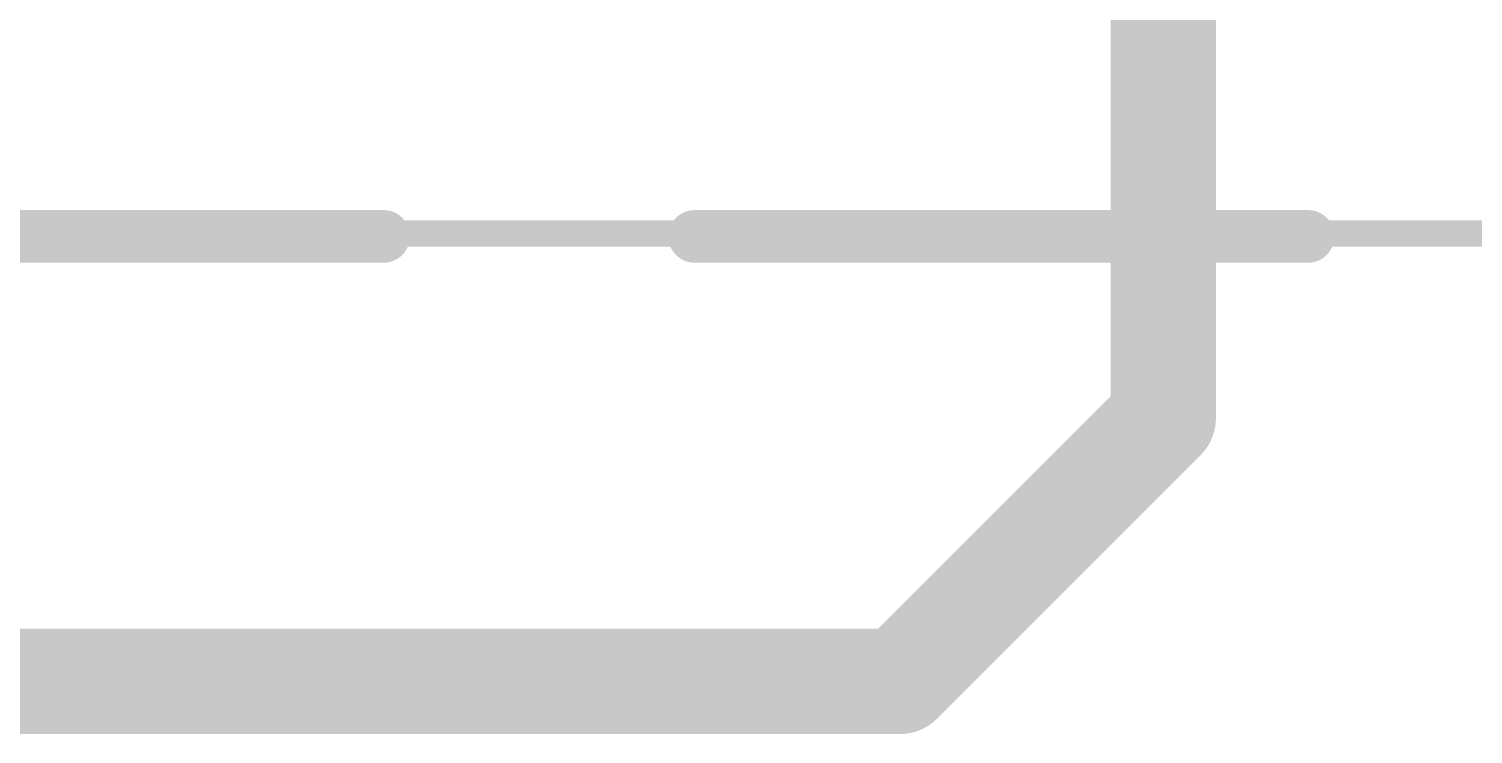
# Model space of a CAD drawing. Extents: x -15.6 to 66.2, y -11.4 to 53.5.
# Drawn here: x 40.25 to 47.21, y 14.99 to 18.39 of the extents above; entities that cross this region are included whole.
import ezdxf

# ---------------------------------------------------------------- set-up
doc = ezdxf.new("R2010")
doc.units = 0
for name, color, linetype in [('16', 132, 'CONTINUOUS'), ('21', 41, 'CONTINUOUS'), ('51', 53, 'CONTINUOUS')]:
    doc.layers.add(name, color=color, linetype=linetype)

msp = doc.modelspace()

# ---------------------------------------------------------------- linework, layer by layer
at = {"layer": '16', "const_width": 0.508}
for points in [[(45.72, 16.51), (45.72, 21.59)], [(44.45, 15.24), (45.72, 16.51)], [(24.13, 15.24), (44.45, 15.24)]]:
    msp.add_lwpolyline(points, dxfattribs=at)
at = {"layer": '16', "const_width": 0.254}
for points in [[(45.8098, 16.4202, 1), (45.6302, 16.5998)], [(45.593, 16.51, 1), (45.847, 16.51)], [(44.45, 15.113, 1), (44.45, 15.367)], [(44.3602, 15.3298, 1), (44.5398, 15.1502)]]:
    msp.add_lwpolyline(points, format="xyb", dxfattribs=at)
at = {"layer": '21', "const_width": 0.254}
for points in [[(41.9605, 17.3863), (39.0026, 17.3863)], [(46.4183, 17.3863), (43.4605, 17.3863)]]:
    msp.add_lwpolyline(points, dxfattribs=at)
at = {"layer": '21', "const_width": 0.127}
for points in [[(41.9605, 17.3228, 1), (41.9605, 17.4498)], [(43.4605, 17.4498, 1), (43.4605, 17.3228)], [(46.4183, 17.3228, 1), (46.4183, 17.4498)]]:
    msp.add_lwpolyline(points, format="xyb", dxfattribs=at)
at = {"layer": '51', "const_width": 0.127}
msp.add_lwpolyline([(3.321, 17.4), (55.321, 17.4)], dxfattribs=at)

doc.saveas('drawing.dxf')
